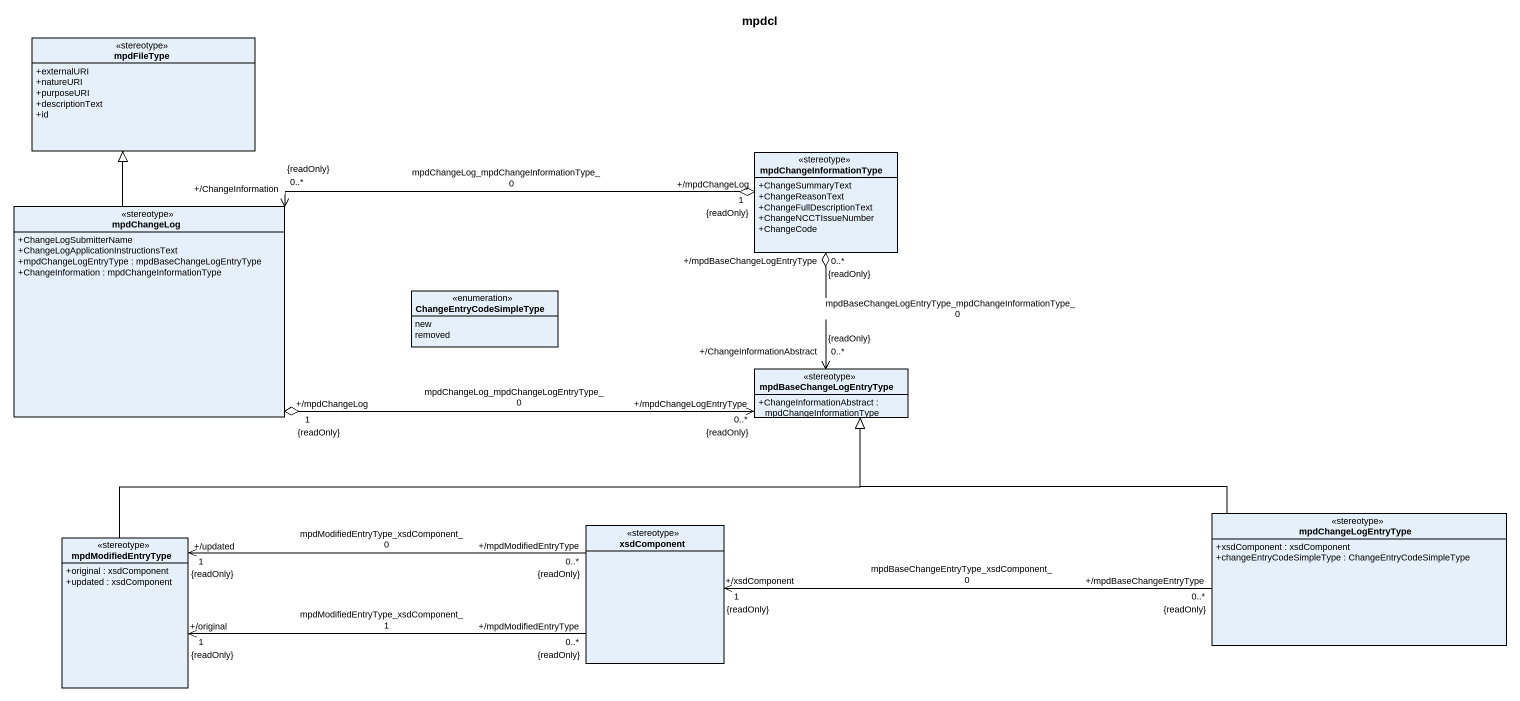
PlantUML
@startuml
title mpdcl
hide circle
hide empty members
skinparam classAttributeIconSize 0
class mpdFileType <<stereotype>> {
  +externalURI
  +natureURI
  +purposeURI
  +descriptionText
  +id
}
class mpdChangeInformationType <<stereotype>> {
  +ChangeSummaryText
  +ChangeReasonText
  +ChangeFullDescriptionText
  +ChangeNCCTIssueNumber
  +ChangeCode
}
class mpdChangeLog <<stereotype>> {
  +ChangeLogSubmitterName
  +ChangeLogApplicationInstructionsText
  +mpdChangeLogEntryType : mpdBaseChangeLogEntryType
  +ChangeInformation : mpdChangeInformationType
}
enum ChangeEntryCodeSimpleType {
  new
  removed
}
class mpdBaseChangeLogEntryType <<stereotype>> {
  +ChangeInformationAbstract : mpdChangeInformationType
}
class mpdModifiedEntryType <<stereotype>> {
  +original : xsdComponent
  +updated : xsdComponent
}
class xsdComponent <<stereotype>>
class mpdChangeLogEntryType <<stereotype>> {
  +xsdComponent : xsdComponent
  +changeEntryCodeSimpleType : ChangeEntryCodeSimpleType
}
mpdChangeInformationType "+/mpdChangeLog\n1\n{readOnly}" o-left-> "+/ChangeInformation\n0..*\n{readOnly}" mpdChangeLog : mpdChangeLog_mpdChangeInformationType_0
mpdChangeInformationType "+/mpdBaseChangeLogEntryType\n0..*\n{readOnly}" o--> "+/ChangeInformationAbstract\n0..*\n{readOnly}" mpdBaseChangeLogEntryType : mpdBaseChangeLogEntryType_mpdChangeInformationType_0
mpdChangeLog -up-|> mpdFileType
mpdChangeLog "+/mpdChangeLog\n1\n{readOnly}" o-right-> "+/mpdChangeLogEntryType\n0..*\n{readOnly}" mpdBaseChangeLogEntryType : mpdChangeLog_mpdChangeLogEntryType_0
mpdModifiedEntryType -right-|> mpdBaseChangeLogEntryType
mpdModifiedEntryType "+/updated\n1\n{readOnly}" <-right- "+/mpdModifiedEntryType\n0..*\n{readOnly}" xsdComponent : mpdModifiedEntryType_xsdComponent_0
xsdComponent "+/mpdModifiedEntryType\n0..*\n{readOnly}" -left-> "+/original\n1\n{readOnly}" mpdModifiedEntryType : mpdModifiedEntryType_xsdComponent_1
xsdComponent "+/xsdComponent\n1\n{readOnly}" <-right- "+/mpdBaseChangeEntryType\n0..*\n{readOnly}" mpdChangeLogEntryType : mpdBaseChangeEntryType_xsdComponent_0
mpdChangeLogEntryType -left-|> mpdBaseChangeLogEntryType
@enduml
